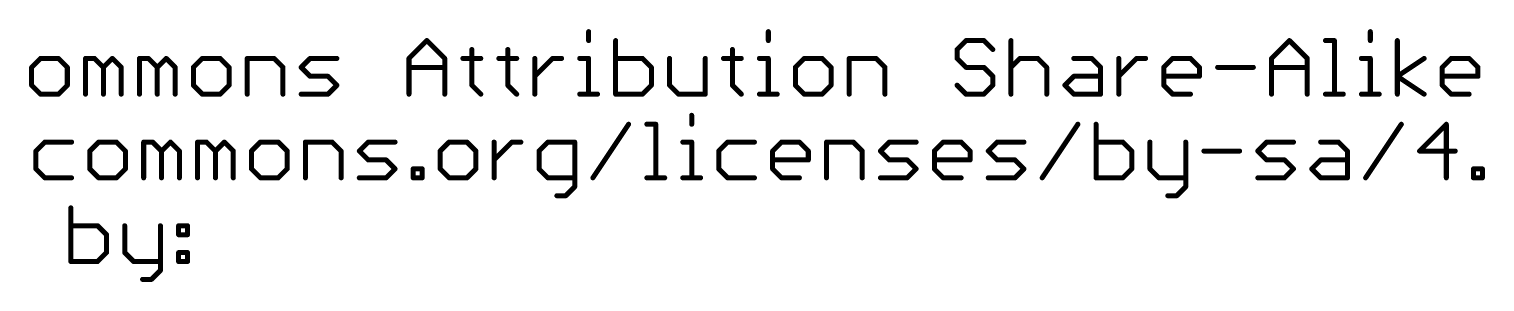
# Model space of a CAD drawing. Extents: x -4.6 to 2.4, y -0.27 to 3.4.
# Drawn here: x -2.838 to -1.098, y -0.271 to 0.031 of the extents above; entities that cross this region are included whole.
import ezdxf

# ---------------------------------------------------------------- set-up
doc = ezdxf.new("R2010")
doc.units = 0
doc.layers.add('51', color=253, linetype='CONTINUOUS')

msp = doc.modelspace()

# ---------------------------------------------------------------- linework, layer by layer
at = {"layer": '51', "const_width": 0.006}
for points in [[(-2.384046, -0.004297), (-2.362695, 0.017055)], [(-2.362695, 0.017055), (-2.341343, -0.004297)], [(-2.169263, 0.02773), (-2.169263, 0.017055)], [(-2.136969, 0.017055), (-2.136969, -0.047)], [(-1.954413, 0.02773), (-1.954413, 0.017055)], [(-1.718078, 0.017055), (-1.728754, 0.006379)], [(-1.696727, 0.017055), (-1.718078, 0.017055)], [(-1.686051, 0.006379), (-1.696727, 0.017055)], [(-1.664299, 0.017055), (-1.664299, -0.047)], [(-1.352766, -0.004297), (-1.331415, 0.017055)], [(-1.331415, 0.017055), (-1.310063, -0.004297)], [(-1.288312, 0.017055), (-1.277636, 0.017055)], [(-1.277636, 0.017055), (-1.277636, -0.047)], [(-1.234666, 0.02773), (-1.234666, 0.017055)], [(-1.202372, -0.047), (-1.202372, 0.017055)], [(-2.308915, 0.006379), (-2.308915, -0.036324)], [(-2.265945, 0.006379), (-2.265945, -0.036324)], [(-1.997383, 0.006379), (-1.997383, -0.036324)], [(-1.728754, 0.006379), (-1.728754, -0.004297)], [(-2.824555, -0.004297), (-2.835231, -0.014973)], [(-2.835231, -0.014973), (-2.835231, -0.036324)], [(-2.803203, -0.004297), (-2.824555, -0.004297)], [(-2.792528, -0.014973), (-2.803203, -0.004297)], [(-2.792528, -0.036324), (-2.792528, -0.014973)], [(-2.770776, -0.047), (-2.770776, -0.004297)], [(-2.770776, -0.004297), (-2.7601, -0.004297)], [(-2.7601, -0.004297), (-2.749424, -0.014973)], [(-2.749424, -0.014973), (-2.738749, -0.004297)], [(-2.749424, -0.014973), (-2.749424, -0.047)], [(-2.738749, -0.004297), (-2.728073, -0.014973)], [(-2.728073, -0.014973), (-2.728073, -0.047)], [(-2.706321, -0.047), (-2.706321, -0.004297)], [(-2.706321, -0.004297), (-2.695645, -0.004297)], [(-2.695645, -0.004297), (-2.684969, -0.014973)], [(-2.684969, -0.014973), (-2.674294, -0.004297)], [(-2.684969, -0.014973), (-2.684969, -0.047)], [(-2.674294, -0.004297), (-2.663618, -0.014973)], [(-2.663618, -0.014973), (-2.663618, -0.047)], [(-2.63119, -0.004297), (-2.641866, -0.014973)], [(-2.641866, -0.014973), (-2.641866, -0.036324)], [(-2.609839, -0.004297), (-2.63119, -0.004297)], [(-2.599163, -0.014973), (-2.609839, -0.004297)], [(-2.599163, -0.036324), (-2.599163, -0.014973)], [(-2.577411, -0.047), (-2.577411, -0.004297)], [(-2.577411, -0.004297), (-2.545384, -0.004297)], [(-2.545384, -0.004297), (-2.534708, -0.014973)], [(-2.534708, -0.014973), (-2.534708, -0.047)], [(-2.512956, -0.014973), (-2.50228, -0.004297)], [(-2.50228, -0.025648), (-2.512956, -0.014973)], [(-2.50228, -0.004297), (-2.470253, -0.004297)], [(-2.384046, -0.047), (-2.384046, -0.004297)], [(-2.384046, -0.014973), (-2.341343, -0.014973)], [(-2.341343, -0.004297), (-2.341343, -0.047)], [(-2.319591, -0.004297), (-2.29824, -0.004297)], [(-2.276621, -0.004297), (-2.25527, -0.004297)], [(-2.233651, -0.047), (-2.233651, -0.004297)], [(-2.233651, -0.025648), (-2.2123, -0.004297)], [(-2.2123, -0.004297), (-2.201624, -0.004297)], [(-2.179939, -0.004297), (-2.169263, -0.004297)], [(-2.169263, -0.004297), (-2.169263, -0.047)], [(-2.104941, -0.004297), (-2.136969, -0.004297)], [(-2.094266, -0.014973), (-2.104941, -0.004297)], [(-2.094266, -0.036324), (-2.094266, -0.014973)], [(-2.072514, -0.004297), (-2.072514, -0.036324)], [(-2.029811, -0.047), (-2.029811, -0.004297)], [(-2.008059, -0.004297), (-1.986707, -0.004297)], [(-1.965089, -0.004297), (-1.954413, -0.004297)], [(-1.954413, -0.004297), (-1.954413, -0.047)], [(-1.911443, -0.004297), (-1.922119, -0.014973)], [(-1.922119, -0.014973), (-1.922119, -0.036324)], [(-1.890091, -0.004297), (-1.911443, -0.004297)], [(-1.879416, -0.014973), (-1.890091, -0.004297)], [(-1.879416, -0.036324), (-1.879416, -0.014973)], [(-1.857664, -0.047), (-1.857664, -0.004297)], [(-1.857664, -0.004297), (-1.825636, -0.004297)], [(-1.825636, -0.004297), (-1.814961, -0.014973)], [(-1.814961, -0.014973), (-1.814961, -0.047)], [(-1.728754, -0.004297), (-1.718078, -0.014973)], [(-1.718078, -0.014973), (-1.696727, -0.014973)], [(-1.696727, -0.014973), (-1.686051, -0.025648)], [(-1.664299, -0.014973), (-1.653623, -0.004297)], [(-1.653623, -0.004297), (-1.632272, -0.004297)], [(-1.632272, -0.004297), (-1.621596, -0.014973)], [(-1.621596, -0.014973), (-1.621596, -0.047)], [(-1.589168, -0.004297), (-1.567817, -0.004297)], [(-1.567817, -0.004297), (-1.557141, -0.014973)], [(-1.557141, -0.014973), (-1.557141, -0.047)], [(-1.535389, -0.047), (-1.535389, -0.004297)], [(-1.535389, -0.025648), (-1.514037, -0.004297)], [(-1.514037, -0.004297), (-1.503362, -0.004297)], [(-1.481676, -0.014973), (-1.471001, -0.004297)], [(-1.481676, -0.036324), (-1.481676, -0.014973)], [(-1.471001, -0.004297), (-1.449649, -0.004297)], [(-1.449649, -0.004297), (-1.438973, -0.014973)], [(-1.438973, -0.014973), (-1.438973, -0.025648)], [(-1.417221, -0.014973), (-1.374518, -0.014973)], [(-1.352766, -0.047), (-1.352766, -0.004297)], [(-1.352766, -0.014973), (-1.310063, -0.014973)], [(-1.310063, -0.004297), (-1.310063, -0.047)], [(-1.245342, -0.004297), (-1.234666, -0.004297)], [(-1.234666, -0.004297), (-1.234666, -0.047)], [(-1.202372, -0.025648), (-1.170344, -0.004297)], [(-1.148659, -0.014973), (-1.137983, -0.004297)], [(-1.148659, -0.036324), (-1.148659, -0.014973)], [(-1.137983, -0.004297), (-1.116632, -0.004297)], [(-1.116632, -0.004297), (-1.105956, -0.014973)], [(-1.105956, -0.014973), (-1.105956, -0.025648)], [(-2.835231, -0.036324), (-2.824555, -0.047)], [(-2.803203, -0.047), (-2.792528, -0.036324)], [(-2.641866, -0.036324), (-2.63119, -0.047)], [(-2.609839, -0.047), (-2.599163, -0.036324)], [(-2.480929, -0.025648), (-2.50228, -0.025648)], [(-2.470253, -0.036324), (-2.480929, -0.025648)], [(-2.480929, -0.047), (-2.470253, -0.036324)], [(-2.308915, -0.036324), (-2.29824, -0.047)], [(-2.265945, -0.036324), (-2.25527, -0.047)], [(-2.104941, -0.047), (-2.094266, -0.036324)], [(-2.072514, -0.036324), (-2.061838, -0.047)], [(-1.997383, -0.036324), (-1.986707, -0.047)], [(-1.922119, -0.036324), (-1.911443, -0.047)], [(-1.890091, -0.047), (-1.879416, -0.036324)], [(-1.718078, -0.047), (-1.728754, -0.036324)], [(-1.686051, -0.036324), (-1.696727, -0.047)], [(-1.686051, -0.025648), (-1.686051, -0.036324)], [(-1.599844, -0.036324), (-1.589168, -0.025648)], [(-1.589168, -0.047), (-1.599844, -0.036324)], [(-1.589168, -0.025648), (-1.557141, -0.025648)], [(-1.438973, -0.025648), (-1.481676, -0.025648)], [(-1.471001, -0.047), (-1.481676, -0.036324)], [(-1.170344, -0.047), (-1.202372, -0.025648)], [(-1.105956, -0.025648), (-1.148659, -0.025648)], [(-1.137983, -0.047), (-1.148659, -0.036324)], [(-2.824555, -0.047), (-2.803203, -0.047)], [(-2.63119, -0.047), (-2.609839, -0.047)], [(-2.512956, -0.047), (-2.480929, -0.047)], [(-2.179939, -0.047), (-2.158587, -0.047)], [(-2.136969, -0.047), (-2.104941, -0.047)], [(-2.061838, -0.047), (-2.029811, -0.047)], [(-1.965089, -0.047), (-1.943737, -0.047)], [(-1.911443, -0.047), (-1.890091, -0.047)], [(-1.696727, -0.047), (-1.718078, -0.047)], [(-1.557141, -0.047), (-1.589168, -0.047)], [(-1.449649, -0.047), (-1.471001, -0.047)], [(-1.288312, -0.047), (-1.26696, -0.047)], [(-1.245342, -0.047), (-1.22399, -0.047)], [(-1.116632, -0.047), (-1.137983, -0.047)], [(-2.04604, -0.07227), (-2.04604, -0.082945)], [(-2.164141, -0.147), (-2.121438, -0.082945)], [(-2.099686, -0.082945), (-2.08901, -0.082945)], [(-2.08901, -0.082945), (-2.08901, -0.147)], [(-1.627016, -0.147), (-1.584313, -0.082945)], [(-1.562561, -0.082945), (-1.562561, -0.147)], [(-1.240286, -0.147), (-1.197583, -0.082945)], [(-1.143804, -0.082945), (-1.175831, -0.114973)], [(-1.143804, -0.147), (-1.143804, -0.082945)], [(-2.8195, -0.104297), (-2.830175, -0.114973)], [(-2.787472, -0.104297), (-2.8195, -0.104297)], [(-2.755045, -0.104297), (-2.76572, -0.114973)], [(-2.733693, -0.104297), (-2.755045, -0.104297)], [(-2.723017, -0.114973), (-2.733693, -0.104297)], [(-2.701266, -0.147), (-2.701266, -0.104297)], [(-2.701266, -0.104297), (-2.69059, -0.104297)], [(-2.69059, -0.104297), (-2.679914, -0.114973)], [(-2.679914, -0.114973), (-2.669238, -0.104297)], [(-2.669238, -0.104297), (-2.658562, -0.114973)], [(-2.636811, -0.147), (-2.636811, -0.104297)], [(-2.636811, -0.104297), (-2.626135, -0.104297)], [(-2.626135, -0.104297), (-2.615459, -0.114973)], [(-2.615459, -0.114973), (-2.604783, -0.104297)], [(-2.604783, -0.104297), (-2.594107, -0.114973)], [(-2.56168, -0.104297), (-2.572356, -0.114973)], [(-2.540328, -0.104297), (-2.56168, -0.104297)], [(-2.529652, -0.114973), (-2.540328, -0.104297)], [(-2.507901, -0.147), (-2.507901, -0.104297)], [(-2.507901, -0.104297), (-2.475873, -0.104297)], [(-2.475873, -0.104297), (-2.465197, -0.114973)], [(-2.443446, -0.114973), (-2.43277, -0.104297)], [(-2.43277, -0.104297), (-2.400742, -0.104297)], [(-2.336087, -0.104297), (-2.346763, -0.114973)], [(-2.314736, -0.104297), (-2.336087, -0.104297)], [(-2.30406, -0.114973), (-2.314736, -0.104297)], [(-2.282308, -0.147), (-2.282308, -0.104297)], [(-2.282308, -0.125648), (-2.260957, -0.104297)], [(-2.260957, -0.104297), (-2.250281, -0.104297)], [(-2.21792, -0.104297), (-2.228596, -0.114973)], [(-2.185893, -0.104297), (-2.21792, -0.104297)], [(-2.185893, -0.157676), (-2.185893, -0.104297)], [(-2.056716, -0.104297), (-2.04604, -0.104297)], [(-2.04604, -0.104297), (-2.04604, -0.147)], [(-2.00307, -0.104297), (-2.013746, -0.114973)], [(-1.971043, -0.104297), (-2.00307, -0.104297)], [(-1.949291, -0.114973), (-1.938615, -0.104297)], [(-1.938615, -0.104297), (-1.917264, -0.104297)], [(-1.917264, -0.104297), (-1.906588, -0.114973)], [(-1.884836, -0.147), (-1.884836, -0.104297)], [(-1.884836, -0.104297), (-1.852809, -0.104297)], [(-1.852809, -0.104297), (-1.842133, -0.114973)], [(-1.820381, -0.114973), (-1.809705, -0.104297)], [(-1.809705, -0.104297), (-1.777678, -0.104297)], [(-1.755926, -0.114973), (-1.74525, -0.104297)], [(-1.74525, -0.104297), (-1.723899, -0.104297)], [(-1.723899, -0.104297), (-1.713223, -0.114973)], [(-1.691471, -0.114973), (-1.680795, -0.104297)], [(-1.680795, -0.104297), (-1.648768, -0.104297)], [(-1.530534, -0.104297), (-1.562561, -0.104297)], [(-1.519858, -0.114973), (-1.530534, -0.104297)], [(-1.498106, -0.104297), (-1.498106, -0.136324)], [(-1.455403, -0.104297), (-1.455403, -0.157676)], [(-1.369196, -0.114973), (-1.35852, -0.104297)], [(-1.35852, -0.104297), (-1.326493, -0.104297)], [(-1.294065, -0.104297), (-1.272714, -0.104297)], [(-1.272714, -0.104297), (-1.262038, -0.114973)], [(-2.830175, -0.114973), (-2.830175, -0.136324)], [(-2.76572, -0.114973), (-2.76572, -0.136324)], [(-2.723017, -0.136324), (-2.723017, -0.114973)], [(-2.679914, -0.114973), (-2.679914, -0.147)], [(-2.658562, -0.114973), (-2.658562, -0.147)], [(-2.615459, -0.114973), (-2.615459, -0.147)], [(-2.594107, -0.114973), (-2.594107, -0.147)], [(-2.572356, -0.114973), (-2.572356, -0.136324)], [(-2.529652, -0.136324), (-2.529652, -0.114973)], [(-2.465197, -0.114973), (-2.465197, -0.147)], [(-2.43277, -0.125648), (-2.443446, -0.114973)], [(-2.346763, -0.114973), (-2.346763, -0.136324)], [(-2.30406, -0.136324), (-2.30406, -0.114973)], [(-2.228596, -0.114973), (-2.228596, -0.136324)], [(-2.013746, -0.114973), (-2.013746, -0.136324)], [(-1.949291, -0.136324), (-1.949291, -0.114973)], [(-1.906588, -0.114973), (-1.906588, -0.125648)], [(-1.842133, -0.114973), (-1.842133, -0.147)], [(-1.809705, -0.125648), (-1.820381, -0.114973)], [(-1.755926, -0.136324), (-1.755926, -0.114973)], [(-1.713223, -0.114973), (-1.713223, -0.125648)], [(-1.680795, -0.125648), (-1.691471, -0.114973)], [(-1.519858, -0.136324), (-1.519858, -0.114973)], [(-1.433651, -0.114973), (-1.390948, -0.114973)], [(-1.35852, -0.125648), (-1.369196, -0.114973)], [(-1.262038, -0.114973), (-1.262038, -0.147)], [(-1.175831, -0.114973), (-1.133128, -0.114973)], [(-2.830175, -0.136324), (-2.8195, -0.147)], [(-2.76572, -0.136324), (-2.755045, -0.147)], [(-2.733693, -0.147), (-2.723017, -0.136324)], [(-2.572356, -0.136324), (-2.56168, -0.147)], [(-2.540328, -0.147), (-2.529652, -0.136324)], [(-2.411418, -0.125648), (-2.43277, -0.125648)], [(-2.400742, -0.136324), (-2.411418, -0.125648)], [(-2.411418, -0.147), (-2.400742, -0.136324)], [(-2.378991, -0.147), (-2.378991, -0.136324)], [(-2.378991, -0.136324), (-2.368315, -0.136324)], [(-2.368315, -0.136324), (-2.368315, -0.147)], [(-2.346763, -0.136324), (-2.336087, -0.147)], [(-2.314736, -0.147), (-2.30406, -0.136324)], [(-2.228596, -0.136324), (-2.21792, -0.147)], [(-2.013746, -0.136324), (-2.00307, -0.147)], [(-1.906588, -0.125648), (-1.949291, -0.125648)], [(-1.938615, -0.147), (-1.949291, -0.136324)], [(-1.788354, -0.125648), (-1.809705, -0.125648)], [(-1.777678, -0.136324), (-1.788354, -0.125648)], [(-1.788354, -0.147), (-1.777678, -0.136324)], [(-1.713223, -0.125648), (-1.755926, -0.125648)], [(-1.74525, -0.147), (-1.755926, -0.136324)], [(-1.659444, -0.125648), (-1.680795, -0.125648)], [(-1.648768, -0.136324), (-1.659444, -0.125648)], [(-1.659444, -0.147), (-1.648768, -0.136324)], [(-1.530534, -0.147), (-1.519858, -0.136324)], [(-1.498106, -0.136324), (-1.48743, -0.147)], [(-1.337169, -0.125648), (-1.35852, -0.125648)], [(-1.326493, -0.136324), (-1.337169, -0.125648)], [(-1.337169, -0.147), (-1.326493, -0.136324)], [(-1.304741, -0.136324), (-1.294065, -0.125648)], [(-1.294065, -0.147), (-1.304741, -0.136324)], [(-1.294065, -0.125648), (-1.262038, -0.125648)], [(-1.111376, -0.147), (-1.111376, -0.136324)], [(-1.111376, -0.136324), (-1.100701, -0.136324)], [(-1.100701, -0.136324), (-1.100701, -0.147)], [(-2.8195, -0.147), (-2.787472, -0.147)], [(-2.755045, -0.147), (-2.733693, -0.147)], [(-2.56168, -0.147), (-2.540328, -0.147)], [(-2.443446, -0.147), (-2.411418, -0.147)], [(-2.368315, -0.147), (-2.378991, -0.147)], [(-2.336087, -0.147), (-2.314736, -0.147)], [(-2.21792, -0.147), (-2.185893, -0.147)], [(-2.196568, -0.168352), (-2.185893, -0.157676)], [(-2.099686, -0.147), (-2.078334, -0.147)], [(-2.056716, -0.147), (-2.035364, -0.147)], [(-2.00307, -0.147), (-1.971043, -0.147)], [(-1.917264, -0.147), (-1.938615, -0.147)], [(-1.820381, -0.147), (-1.788354, -0.147)], [(-1.723899, -0.147), (-1.74525, -0.147)], [(-1.691471, -0.147), (-1.659444, -0.147)], [(-1.562561, -0.147), (-1.530534, -0.147)], [(-1.48743, -0.147), (-1.455403, -0.147)], [(-1.455403, -0.157676), (-1.466079, -0.168352)], [(-1.369196, -0.147), (-1.337169, -0.147)], [(-1.262038, -0.147), (-1.294065, -0.147)], [(-1.100701, -0.147), (-1.111376, -0.147)], [(-2.207244, -0.168352), (-2.196568, -0.168352)], [(-1.466079, -0.168352), (-1.476755, -0.168352)], [(-2.78839, -0.182945), (-2.78839, -0.247)], [(-2.756363, -0.204297), (-2.78839, -0.204297)], [(-2.745687, -0.214973), (-2.756363, -0.204297)], [(-2.723935, -0.204297), (-2.723935, -0.236324)], [(-2.681232, -0.204297), (-2.681232, -0.257676)], [(-2.65948, -0.204297), (-2.648805, -0.204297)], [(-2.65948, -0.214973), (-2.65948, -0.204297)], [(-2.648805, -0.204297), (-2.648805, -0.214973)], [(-2.745687, -0.236324), (-2.745687, -0.214973)], [(-2.648805, -0.214973), (-2.65948, -0.214973)], [(-2.756363, -0.247), (-2.745687, -0.236324)], [(-2.723935, -0.236324), (-2.71326, -0.247)], [(-2.65948, -0.236324), (-2.648805, -0.236324)], [(-2.65948, -0.247), (-2.65948, -0.236324)], [(-2.648805, -0.236324), (-2.648805, -0.247)], [(-2.78839, -0.247), (-2.756363, -0.247)], [(-2.71326, -0.247), (-2.681232, -0.247)], [(-2.681232, -0.257676), (-2.691908, -0.268352)], [(-2.648805, -0.247), (-2.65948, -0.247)], [(-2.691908, -0.268352), (-2.702584, -0.268352)]]:
    msp.add_lwpolyline(points, dxfattribs=at)
at = {"layer": '51', "const_width": 0.003}
for points in [[(-2.361634, 0.018115, 1), (-2.363755, 0.015994)], [(-2.361634, 0.015994, 1), (-2.363755, 0.018115)], [(-2.167763, 0.02773, 1), (-2.170763, 0.02773)], [(-2.170763, 0.017055, 1), (-2.167763, 0.017055)], [(-2.135469, 0.017055, 1), (-2.138469, 0.017055)], [(-1.952913, 0.02773, 1), (-1.955913, 0.02773)], [(-1.955913, 0.017055, 1), (-1.952913, 0.017055)], [(-1.718078, 0.018555, 1), (-1.718078, 0.015555)], [(-1.717017, 0.015994, 1), (-1.719139, 0.018115)], [(-1.695666, 0.018115, 1), (-1.697787, 0.015994)], [(-1.696727, 0.015555, 1), (-1.696727, 0.018555)], [(-1.662799, 0.017055, 1), (-1.665799, 0.017055)], [(-1.330354, 0.018115, 1), (-1.332476, 0.015994)], [(-1.330354, 0.015994, 1), (-1.332476, 0.018115)], [(-1.288312, 0.018555, 1), (-1.288312, 0.015555)], [(-1.276136, 0.017055, 1), (-1.279136, 0.017055)], [(-1.277636, 0.015555, 1), (-1.277636, 0.018555)], [(-1.233166, 0.02773, 1), (-1.236166, 0.02773)], [(-1.236166, 0.017055, 1), (-1.233166, 0.017055)], [(-1.200872, 0.017055, 1), (-1.203872, 0.017055)], [(-2.307415, 0.006379, 1), (-2.310415, 0.006379)], [(-2.264445, 0.006379, 1), (-2.267445, 0.006379)], [(-1.995883, 0.006379, 1), (-1.998883, 0.006379)], [(-1.727254, 0.006379, 1), (-1.730254, 0.006379)], [(-1.729814, 0.00744, 1), (-1.727693, 0.005318)], [(-1.687111, 0.005318, 1), (-1.68499, 0.00744)], [(-2.833731, -0.014973, 1), (-2.836731, -0.014973)], [(-2.836291, -0.013912, 1), (-2.83417, -0.016033)], [(-2.824555, -0.002797, 1), (-2.824555, -0.005797)], [(-2.823494, -0.005358, 1), (-2.825616, -0.003236)], [(-2.802143, -0.003236, 1), (-2.804264, -0.005358)], [(-2.803203, -0.005797, 1), (-2.803203, -0.002797)], [(-2.791028, -0.014973, 1), (-2.794028, -0.014973)], [(-2.793588, -0.016033, 1), (-2.791467, -0.013912)], [(-2.769276, -0.004297, 1), (-2.772276, -0.004297)], [(-2.770776, -0.002797, 1), (-2.770776, -0.005797)], [(-2.759039, -0.003236, 1), (-2.761161, -0.005358)], [(-2.7601, -0.005797, 1), (-2.7601, -0.002797)], [(-2.747924, -0.014973, 1), (-2.750924, -0.014973)], [(-2.750485, -0.013912, 1), (-2.748364, -0.016033)], [(-2.750485, -0.016033, 1), (-2.748364, -0.013912)], [(-2.737688, -0.003236, 1), (-2.739809, -0.005358)], [(-2.737688, -0.005358, 1), (-2.739809, -0.003236)], [(-2.726573, -0.014973, 1), (-2.729573, -0.014973)], [(-2.729133, -0.016033, 1), (-2.727012, -0.013912)], [(-2.704821, -0.004297, 1), (-2.707821, -0.004297)], [(-2.706321, -0.002797, 1), (-2.706321, -0.005797)], [(-2.694585, -0.003236, 1), (-2.696706, -0.005358)], [(-2.695645, -0.005797, 1), (-2.695645, -0.002797)], [(-2.683469, -0.014973, 1), (-2.686469, -0.014973)], [(-2.68603, -0.013912, 1), (-2.683909, -0.016033)], [(-2.68603, -0.016033, 1), (-2.683909, -0.013912)], [(-2.673233, -0.003236, 1), (-2.675354, -0.005358)], [(-2.673233, -0.005358, 1), (-2.675354, -0.003236)], [(-2.662118, -0.014973, 1), (-2.665118, -0.014973)], [(-2.664678, -0.016033, 1), (-2.662557, -0.013912)], [(-2.640366, -0.014973, 1), (-2.643366, -0.014973)], [(-2.642927, -0.013912, 1), (-2.640805, -0.016033)], [(-2.63119, -0.002797, 1), (-2.63119, -0.005797)], [(-2.63013, -0.005358, 1), (-2.632251, -0.003236)], [(-2.608778, -0.003236, 1), (-2.610899, -0.005358)], [(-2.609839, -0.005797, 1), (-2.609839, -0.002797)], [(-2.597663, -0.014973, 1), (-2.600663, -0.014973)], [(-2.600223, -0.016033, 1), (-2.598102, -0.013912)], [(-2.575911, -0.004297, 1), (-2.578911, -0.004297)], [(-2.577411, -0.002797, 1), (-2.577411, -0.005797)], [(-2.544323, -0.003236, 1), (-2.546444, -0.005358)], [(-2.545384, -0.005797, 1), (-2.545384, -0.002797)], [(-2.533208, -0.014973, 1), (-2.536208, -0.014973)], [(-2.535768, -0.016033, 1), (-2.533647, -0.013912)], [(-2.511895, -0.013912, 1), (-2.514017, -0.016033)], [(-2.514017, -0.013912, 1), (-2.511895, -0.016033)], [(-2.50228, -0.002797, 1), (-2.50228, -0.005797)], [(-2.50122, -0.005358, 1), (-2.503341, -0.003236)], [(-2.470253, -0.005797, 1), (-2.470253, -0.002797)], [(-2.382546, -0.004297, 1), (-2.385546, -0.004297)], [(-2.385107, -0.003236, 1), (-2.382985, -0.005358)], [(-2.384046, -0.013473, 1), (-2.384046, -0.016473)], [(-2.339843, -0.004297, 1), (-2.342843, -0.004297)], [(-2.342404, -0.005358, 1), (-2.340282, -0.003236)], [(-2.341343, -0.016473, 1), (-2.341343, -0.013473)], [(-2.319591, -0.002797, 1), (-2.319591, -0.005797)], [(-2.29824, -0.005797, 1), (-2.29824, -0.002797)], [(-2.276621, -0.002797, 1), (-2.276621, -0.005797)], [(-2.25527, -0.005797, 1), (-2.25527, -0.002797)], [(-2.232151, -0.004297, 1), (-2.235151, -0.004297)], [(-2.2123, -0.002797, 1), (-2.2123, -0.005797)], [(-2.211239, -0.005358, 1), (-2.21336, -0.003236)], [(-2.201624, -0.005797, 1), (-2.201624, -0.002797)], [(-2.179939, -0.002797, 1), (-2.179939, -0.005797)], [(-2.167763, -0.004297, 1), (-2.170763, -0.004297)], [(-2.169263, -0.005797, 1), (-2.169263, -0.002797)], [(-2.136969, -0.002797, 1), (-2.136969, -0.005797)], [(-2.103881, -0.003236, 1), (-2.106002, -0.005358)], [(-2.104941, -0.005797, 1), (-2.104941, -0.002797)], [(-2.092766, -0.014973, 1), (-2.095766, -0.014973)], [(-2.095326, -0.016033, 1), (-2.093205, -0.013912)], [(-2.071014, -0.004297, 1), (-2.074014, -0.004297)], [(-2.028311, -0.004297, 1), (-2.031311, -0.004297)], [(-2.008059, -0.002797, 1), (-2.008059, -0.005797)], [(-1.986707, -0.005797, 1), (-1.986707, -0.002797)], [(-1.965089, -0.002797, 1), (-1.965089, -0.005797)], [(-1.952913, -0.004297, 1), (-1.955913, -0.004297)], [(-1.954413, -0.005797, 1), (-1.954413, -0.002797)], [(-1.920619, -0.014973, 1), (-1.923619, -0.014973)], [(-1.923179, -0.013912, 1), (-1.921058, -0.016033)], [(-1.911443, -0.002797, 1), (-1.911443, -0.005797)], [(-1.910382, -0.005358, 1), (-1.912504, -0.003236)], [(-1.889031, -0.003236, 1), (-1.891152, -0.005358)], [(-1.890091, -0.005797, 1), (-1.890091, -0.002797)], [(-1.877916, -0.014973, 1), (-1.880916, -0.014973)], [(-1.880476, -0.016033, 1), (-1.878355, -0.013912)], [(-1.856164, -0.004297, 1), (-1.859164, -0.004297)], [(-1.857664, -0.002797, 1), (-1.857664, -0.005797)], [(-1.824576, -0.003236, 1), (-1.826697, -0.005358)], [(-1.825636, -0.005797, 1), (-1.825636, -0.002797)], [(-1.813461, -0.014973, 1), (-1.816461, -0.014973)], [(-1.816021, -0.016033, 1), (-1.8139, -0.013912)], [(-1.727693, -0.003236, 1), (-1.729814, -0.005358)], [(-1.730254, -0.004297, 1), (-1.727254, -0.004297)], [(-1.718078, -0.013473, 1), (-1.718078, -0.016473)], [(-1.719139, -0.016033, 1), (-1.717017, -0.013912)], [(-1.695666, -0.013912, 1), (-1.697787, -0.016033)], [(-1.696727, -0.016473, 1), (-1.696727, -0.013473)], [(-1.66536, -0.013912, 1), (-1.663238, -0.016033)], [(-1.653623, -0.002797, 1), (-1.653623, -0.005797)], [(-1.652562, -0.005358, 1), (-1.654684, -0.003236)], [(-1.631211, -0.003236, 1), (-1.633332, -0.005358)], [(-1.632272, -0.005797, 1), (-1.632272, -0.002797)], [(-1.620096, -0.014973, 1), (-1.623096, -0.014973)], [(-1.622656, -0.016033, 1), (-1.620535, -0.013912)], [(-1.589168, -0.002797, 1), (-1.589168, -0.005797)], [(-1.566756, -0.003236, 1), (-1.568877, -0.005358)], [(-1.567817, -0.005797, 1), (-1.567817, -0.002797)], [(-1.555641, -0.014973, 1), (-1.558641, -0.014973)], [(-1.558201, -0.016033, 1), (-1.55608, -0.013912)], [(-1.533889, -0.004297, 1), (-1.536889, -0.004297)], [(-1.514037, -0.002797, 1), (-1.514037, -0.005797)], [(-1.512977, -0.005358, 1), (-1.515098, -0.003236)], [(-1.503362, -0.005797, 1), (-1.503362, -0.002797)], [(-1.480176, -0.014973, 1), (-1.483176, -0.014973)], [(-1.482737, -0.013912, 1), (-1.480616, -0.016033)], [(-1.471001, -0.002797, 1), (-1.471001, -0.005797)], [(-1.46994, -0.005358, 1), (-1.472061, -0.003236)], [(-1.448588, -0.003236, 1), (-1.45071, -0.005358)], [(-1.449649, -0.005797, 1), (-1.449649, -0.002797)], [(-1.437473, -0.014973, 1), (-1.440473, -0.014973)], [(-1.440034, -0.016033, 1), (-1.437913, -0.013912)], [(-1.417221, -0.013473, 1), (-1.417221, -0.016473)], [(-1.374518, -0.016473, 1), (-1.374518, -0.013473)], [(-1.353827, -0.003236, 1), (-1.351706, -0.005358)], [(-1.351266, -0.004297, 1), (-1.354266, -0.004297)], [(-1.352766, -0.013473, 1), (-1.352766, -0.016473)], [(-1.308563, -0.004297, 1), (-1.311563, -0.004297)], [(-1.311124, -0.005358, 1), (-1.309003, -0.003236)], [(-1.310063, -0.016473, 1), (-1.310063, -0.013473)], [(-1.245342, -0.002797, 1), (-1.245342, -0.005797)], [(-1.233166, -0.004297, 1), (-1.236166, -0.004297)], [(-1.234666, -0.005797, 1), (-1.234666, -0.002797)], [(-1.169512, -0.005545, 1), (-1.171176, -0.003049)], [(-1.147159, -0.014973, 1), (-1.150159, -0.014973)], [(-1.14972, -0.013912, 1), (-1.147598, -0.016033)], [(-1.137983, -0.002797, 1), (-1.137983, -0.005797)], [(-1.136923, -0.005358, 1), (-1.139044, -0.003236)], [(-1.115571, -0.003236, 1), (-1.117692, -0.005358)], [(-1.116632, -0.005797, 1), (-1.116632, -0.002797)], [(-1.104456, -0.014973, 1), (-1.107456, -0.014973)], [(-1.107017, -0.016033, 1), (-1.104895, -0.013912)], [(-2.83417, -0.035264, 1), (-2.836291, -0.037385)], [(-2.791467, -0.037385, 1), (-2.793588, -0.035264)], [(-2.640805, -0.035264, 1), (-2.642927, -0.037385)], [(-2.598102, -0.037385, 1), (-2.600223, -0.035264)], [(-2.50228, -0.024148, 1), (-2.50228, -0.027148)], [(-2.503341, -0.026709, 1), (-2.50122, -0.024588)], [(-2.479868, -0.024588, 1), (-2.481989, -0.026709)], [(-2.480929, -0.027148, 1), (-2.480929, -0.024148)], [(-2.469192, -0.037385, 1), (-2.471313, -0.035264)], [(-2.471313, -0.037385, 1), (-2.469192, -0.035264)], [(-2.307855, -0.035264, 1), (-2.309976, -0.037385)], [(-2.264885, -0.035264, 1), (-2.267006, -0.037385)], [(-2.234712, -0.024588, 1), (-2.23259, -0.026709)], [(-2.093205, -0.037385, 1), (-2.095326, -0.035264)], [(-2.071453, -0.035264, 1), (-2.073574, -0.037385)], [(-1.996322, -0.035264, 1), (-1.998444, -0.037385)], [(-1.921058, -0.035264, 1), (-1.923179, -0.037385)], [(-1.878355, -0.037385, 1), (-1.880476, -0.035264)], [(-1.727693, -0.035264, 1), (-1.729814, -0.037385)], [(-1.684551, -0.025648, 1), (-1.687551, -0.025648)], [(-1.687111, -0.026709, 1), (-1.68499, -0.024588)], [(-1.68499, -0.037385, 1), (-1.687111, -0.035264)], [(-1.598783, -0.035264, 1), (-1.600905, -0.037385)], [(-1.600905, -0.035264, 1), (-1.598783, -0.037385)], [(-1.589168, -0.024148, 1), (-1.589168, -0.027148)], [(-1.588108, -0.026709, 1), (-1.590229, -0.024588)], [(-1.557141, -0.027148, 1), (-1.557141, -0.024148)], [(-1.53645, -0.024588, 1), (-1.534328, -0.026709)], [(-1.481676, -0.024148, 1), (-1.481676, -0.027148)], [(-1.480616, -0.035264, 1), (-1.482737, -0.037385)], [(-1.440473, -0.025648, 1), (-1.437473, -0.025648)], [(-1.438973, -0.027148, 1), (-1.438973, -0.024148)], [(-1.20154, -0.0244, 1), (-1.203204, -0.026897)], [(-1.203204, -0.0244, 1), (-1.20154, -0.026897)], [(-1.148659, -0.024148, 1), (-1.148659, -0.027148)], [(-1.147598, -0.035264, 1), (-1.14972, -0.037385)], [(-1.107456, -0.025648, 1), (-1.104456, -0.025648)], [(-1.105956, -0.027148, 1), (-1.105956, -0.024148)], [(-2.836731, -0.036324, 1), (-2.833731, -0.036324)], [(-2.824555, -0.0455, 1), (-2.824555, -0.0485)], [(-2.825616, -0.048061, 1), (-2.823494, -0.045939)], [(-2.804264, -0.045939, 1), (-2.802143, -0.048061)], [(-2.803203, -0.0485, 1), (-2.803203, -0.0455)], [(-2.794028, -0.036324, 1), (-2.791028, -0.036324)], [(-2.772276, -0.047, 1), (-2.769276, -0.047)], [(-2.750924, -0.047, 1), (-2.747924, -0.047)], [(-2.729573, -0.047, 1), (-2.726573, -0.047)], [(-2.707821, -0.047, 1), (-2.704821, -0.047)], [(-2.686469, -0.047, 1), (-2.683469, -0.047)], [(-2.665118, -0.047, 1), (-2.662118, -0.047)], [(-2.643366, -0.036324, 1), (-2.640366, -0.036324)], [(-2.63119, -0.0455, 1), (-2.63119, -0.0485)], [(-2.632251, -0.048061, 1), (-2.63013, -0.045939)], [(-2.610899, -0.045939, 1), (-2.608778, -0.048061)], [(-2.609839, -0.0485, 1), (-2.609839, -0.0455)], [(-2.600663, -0.036324, 1), (-2.597663, -0.036324)], [(-2.578911, -0.047, 1), (-2.575911, -0.047)], [(-2.536208, -0.047, 1), (-2.533208, -0.047)], [(-2.512956, -0.0455, 1), (-2.512956, -0.0485)], [(-2.481989, -0.045939, 1), (-2.479868, -0.048061)], [(-2.480929, -0.0485, 1), (-2.480929, -0.0455)], [(-2.385546, -0.047, 1), (-2.382546, -0.047)], [(-2.342843, -0.047, 1), (-2.339843, -0.047)], [(-2.310415, -0.036324, 1), (-2.307415, -0.036324)], [(-2.2993, -0.048061, 1), (-2.297179, -0.045939)], [(-2.267445, -0.036324, 1), (-2.264445, -0.036324)], [(-2.25633, -0.048061, 1), (-2.254209, -0.045939)], [(-2.235151, -0.047, 1), (-2.232151, -0.047)], [(-2.179939, -0.0455, 1), (-2.179939, -0.0485)], [(-2.170763, -0.047, 1), (-2.167763, -0.047)], [(-2.158587, -0.0485, 1), (-2.158587, -0.0455)], [(-2.136969, -0.0455, 1), (-2.136969, -0.0485)], [(-2.138469, -0.047, 1), (-2.135469, -0.047)], [(-2.106002, -0.045939, 1), (-2.103881, -0.048061)], [(-2.104941, -0.0485, 1), (-2.104941, -0.0455)], [(-2.095766, -0.036324, 1), (-2.092766, -0.036324)], [(-2.074014, -0.036324, 1), (-2.071014, -0.036324)], [(-2.061838, -0.0455, 1), (-2.061838, -0.0485)], [(-2.062899, -0.048061, 1), (-2.060777, -0.045939)], [(-2.031311, -0.047, 1), (-2.028311, -0.047)], [(-2.029811, -0.0485, 1), (-2.029811, -0.0455)], [(-1.998883, -0.036324, 1), (-1.995883, -0.036324)], [(-1.987768, -0.048061, 1), (-1.985647, -0.045939)], [(-1.965089, -0.0455, 1), (-1.965089, -0.0485)], [(-1.955913, -0.047, 1), (-1.952913, -0.047)], [(-1.943737, -0.0485, 1), (-1.943737, -0.0455)], [(-1.923619, -0.036324, 1), (-1.920619, -0.036324)], [(-1.911443, -0.0455, 1), (-1.911443, -0.0485)], [(-1.912504, -0.048061, 1), (-1.910382, -0.045939)], [(-1.891152, -0.045939, 1), (-1.889031, -0.048061)], [(-1.890091, -0.0485, 1), (-1.890091, -0.0455)], [(-1.880916, -0.036324, 1), (-1.877916, -0.036324)], [(-1.859164, -0.047, 1), (-1.856164, -0.047)], [(-1.816461, -0.047, 1), (-1.813461, -0.047)], [(-1.718078, -0.0455, 1), (-1.718078, -0.0485)], [(-1.719139, -0.048061, 1), (-1.717017, -0.045939)], [(-1.697787, -0.045939, 1), (-1.695666, -0.048061)], [(-1.696727, -0.0485, 1), (-1.696727, -0.0455)], [(-1.687551, -0.036324, 1), (-1.684551, -0.036324)], [(-1.665799, -0.047, 1), (-1.662799, -0.047)], [(-1.623096, -0.047, 1), (-1.620096, -0.047)], [(-1.589168, -0.0455, 1), (-1.589168, -0.0485)], [(-1.590229, -0.048061, 1), (-1.588108, -0.045939)], [(-1.558641, -0.047, 1), (-1.555641, -0.047)], [(-1.557141, -0.0485, 1), (-1.557141, -0.0455)], [(-1.536889, -0.047, 1), (-1.533889, -0.047)], [(-1.483176, -0.036324, 1), (-1.480176, -0.036324)], [(-1.471001, -0.0455, 1), (-1.471001, -0.0485)], [(-1.472061, -0.048061, 1), (-1.46994, -0.045939)], [(-1.449649, -0.0485, 1), (-1.449649, -0.0455)], [(-1.354266, -0.047, 1), (-1.351266, -0.047)], [(-1.311563, -0.047, 1), (-1.308563, -0.047)], [(-1.288312, -0.0455, 1), (-1.288312, -0.0485)], [(-1.279136, -0.047, 1), (-1.276136, -0.047)], [(-1.26696, -0.0485, 1), (-1.26696, -0.0455)], [(-1.245342, -0.0455, 1), (-1.245342, -0.0485)], [(-1.236166, -0.047, 1), (-1.233166, -0.047)], [(-1.22399, -0.0485, 1), (-1.22399, -0.0455)], [(-1.203872, -0.047, 1), (-1.200872, -0.047)], [(-1.171176, -0.048248, 1), (-1.169512, -0.045752)], [(-1.150159, -0.036324, 1), (-1.147159, -0.036324)], [(-1.137983, -0.0455, 1), (-1.137983, -0.0485)], [(-1.139044, -0.048061, 1), (-1.136923, -0.045939)], [(-1.116632, -0.0485, 1), (-1.116632, -0.0455)], [(-2.04454, -0.07227, 1), (-2.04754, -0.07227)], [(-2.12019, -0.083777, 1), (-2.122686, -0.082113)], [(-2.099686, -0.081445, 1), (-2.099686, -0.084445)], [(-2.08751, -0.082945, 1), (-2.09051, -0.082945)], [(-2.08901, -0.084445, 1), (-2.08901, -0.081445)], [(-2.04754, -0.082945, 1), (-2.04454, -0.082945)], [(-1.583065, -0.083777, 1), (-1.585561, -0.082113)], [(-1.561061, -0.082945, 1), (-1.564061, -0.082945)], [(-1.196335, -0.083777, 1), (-1.198831, -0.082113)], [(-1.142304, -0.082945, 1), (-1.145304, -0.082945)], [(-1.142743, -0.084006, 1), (-1.144865, -0.081885)], [(-2.8195, -0.102797, 1), (-2.8195, -0.105797)], [(-2.818439, -0.105358, 1), (-2.82056, -0.103236)], [(-2.787472, -0.105797, 1), (-2.787472, -0.102797)], [(-2.755045, -0.102797, 1), (-2.755045, -0.105797)], [(-2.753984, -0.105358, 1), (-2.756105, -0.103236)], [(-2.732632, -0.103236, 1), (-2.734754, -0.105358)], [(-2.733693, -0.105797, 1), (-2.733693, -0.102797)], [(-2.699766, -0.104297, 1), (-2.702766, -0.104297)], [(-2.701266, -0.102797, 1), (-2.701266, -0.105797)], [(-2.689529, -0.103236, 1), (-2.69165, -0.105358)], [(-2.69059, -0.105797, 1), (-2.69059, -0.102797)], [(-2.668178, -0.103236, 1), (-2.670299, -0.105358)], [(-2.668178, -0.105358, 1), (-2.670299, -0.103236)], [(-2.635311, -0.104297, 1), (-2.638311, -0.104297)], [(-2.636811, -0.102797, 1), (-2.636811, -0.105797)], [(-2.625074, -0.103236, 1), (-2.627196, -0.105358)], [(-2.626135, -0.105797, 1), (-2.626135, -0.102797)], [(-2.603723, -0.103236, 1), (-2.605844, -0.105358)], [(-2.603723, -0.105358, 1), (-2.605844, -0.103236)], [(-2.56168, -0.102797, 1), (-2.56168, -0.105797)], [(-2.560619, -0.105358, 1), (-2.562741, -0.103236)], [(-2.539268, -0.103236, 1), (-2.541389, -0.105358)], [(-2.540328, -0.105797, 1), (-2.540328, -0.102797)], [(-2.506401, -0.104297, 1), (-2.509401, -0.104297)], [(-2.507901, -0.102797, 1), (-2.507901, -0.105797)], [(-2.474813, -0.103236, 1), (-2.476934, -0.105358)], [(-2.475873, -0.105797, 1), (-2.475873, -0.102797)], [(-2.43277, -0.102797, 1), (-2.43277, -0.105797)], [(-2.431709, -0.105358, 1), (-2.433831, -0.103236)], [(-2.400742, -0.105797, 1), (-2.400742, -0.102797)], [(-2.336087, -0.102797, 1), (-2.336087, -0.105797)], [(-2.335027, -0.105358, 1), (-2.337148, -0.103236)], [(-2.313675, -0.103236, 1), (-2.315797, -0.105358)], [(-2.314736, -0.105797, 1), (-2.314736, -0.102797)], [(-2.280808, -0.104297, 1), (-2.283808, -0.104297)], [(-2.260957, -0.102797, 1), (-2.260957, -0.105797)], [(-2.259896, -0.105358, 1), (-2.262017, -0.103236)], [(-2.250281, -0.105797, 1), (-2.250281, -0.102797)], [(-2.21792, -0.102797, 1), (-2.21792, -0.105797)], [(-2.216859, -0.105358, 1), (-2.218981, -0.103236)], [(-2.184393, -0.104297, 1), (-2.187393, -0.104297)], [(-2.185893, -0.105797, 1), (-2.185893, -0.102797)], [(-2.056716, -0.102797, 1), (-2.056716, -0.105797)], [(-2.04454, -0.104297, 1), (-2.04754, -0.104297)], [(-2.04604, -0.105797, 1), (-2.04604, -0.102797)], [(-2.00307, -0.102797, 1), (-2.00307, -0.105797)], [(-2.002009, -0.105358, 1), (-2.004131, -0.103236)], [(-1.971043, -0.105797, 1), (-1.971043, -0.102797)], [(-1.938615, -0.102797, 1), (-1.938615, -0.105797)], [(-1.937554, -0.105358, 1), (-1.939676, -0.103236)], [(-1.916203, -0.103236, 1), (-1.918324, -0.105358)], [(-1.917264, -0.105797, 1), (-1.917264, -0.102797)], [(-1.883336, -0.104297, 1), (-1.886336, -0.104297)], [(-1.884836, -0.102797, 1), (-1.884836, -0.105797)], [(-1.851748, -0.103236, 1), (-1.853869, -0.105358)], [(-1.852809, -0.105797, 1), (-1.852809, -0.102797)], [(-1.809705, -0.102797, 1), (-1.809705, -0.105797)], [(-1.808645, -0.105358, 1), (-1.810766, -0.103236)], [(-1.777678, -0.105797, 1), (-1.777678, -0.102797)], [(-1.74525, -0.102797, 1), (-1.74525, -0.105797)], [(-1.74419, -0.105358, 1), (-1.746311, -0.103236)], [(-1.722838, -0.103236, 1), (-1.724959, -0.105358)], [(-1.723899, -0.105797, 1), (-1.723899, -0.102797)], [(-1.680795, -0.102797, 1), (-1.680795, -0.105797)], [(-1.679735, -0.105358, 1), (-1.681856, -0.103236)], [(-1.648768, -0.105797, 1), (-1.648768, -0.102797)], [(-1.562561, -0.102797, 1), (-1.562561, -0.105797)], [(-1.529473, -0.103236, 1), (-1.531594, -0.105358)], [(-1.530534, -0.105797, 1), (-1.530534, -0.102797)], [(-1.496606, -0.104297, 1), (-1.499606, -0.104297)], [(-1.453903, -0.104297, 1), (-1.456903, -0.104297)], [(-1.35852, -0.102797, 1), (-1.35852, -0.105797)], [(-1.35746, -0.105358, 1), (-1.359581, -0.103236)], [(-1.326493, -0.105797, 1), (-1.326493, -0.102797)], [(-1.294065, -0.102797, 1), (-1.294065, -0.105797)], [(-1.271653, -0.103236, 1), (-1.273774, -0.105358)], [(-1.272714, -0.105797, 1), (-1.272714, -0.102797)], [(-2.828675, -0.114973, 1), (-2.831675, -0.114973)], [(-2.831236, -0.113912, 1), (-2.829115, -0.116033)], [(-2.76422, -0.114973, 1), (-2.76722, -0.114973)], [(-2.766781, -0.113912, 1), (-2.76466, -0.116033)], [(-2.721517, -0.114973, 1), (-2.724517, -0.114973)], [(-2.724078, -0.116033, 1), (-2.721957, -0.113912)], [(-2.678414, -0.114973, 1), (-2.681414, -0.114973)], [(-2.680975, -0.113912, 1), (-2.678853, -0.116033)], [(-2.680975, -0.116033, 1), (-2.678853, -0.113912)], [(-2.657062, -0.114973, 1), (-2.660062, -0.114973)], [(-2.659623, -0.116033, 1), (-2.657502, -0.113912)], [(-2.613959, -0.114973, 1), (-2.616959, -0.114973)], [(-2.61652, -0.113912, 1), (-2.614398, -0.116033)], [(-2.61652, -0.116033, 1), (-2.614398, -0.113912)], [(-2.592607, -0.114973, 1), (-2.595607, -0.114973)], [(-2.595168, -0.116033, 1), (-2.593047, -0.113912)], [(-2.570856, -0.114973, 1), (-2.573856, -0.114973)], [(-2.573416, -0.113912, 1), (-2.571295, -0.116033)], [(-2.528152, -0.114973, 1), (-2.531152, -0.114973)], [(-2.530713, -0.116033, 1), (-2.528592, -0.113912)], [(-2.463697, -0.114973, 1), (-2.466697, -0.114973)], [(-2.466258, -0.116033, 1), (-2.464137, -0.113912)], [(-2.442385, -0.113912, 1), (-2.444506, -0.116033)], [(-2.444506, -0.113912, 1), (-2.442385, -0.116033)], [(-2.345263, -0.114973, 1), (-2.348263, -0.114973)], [(-2.347824, -0.113912, 1), (-2.345702, -0.116033)], [(-2.30256, -0.114973, 1), (-2.30556, -0.114973)], [(-2.305121, -0.116033, 1), (-2.302999, -0.113912)], [(-2.227096, -0.114973, 1), (-2.230096, -0.114973)], [(-2.229656, -0.113912, 1), (-2.227535, -0.116033)], [(-2.012246, -0.114973, 1), (-2.015246, -0.114973)], [(-2.014806, -0.113912, 1), (-2.012685, -0.116033)], [(-1.947791, -0.114973, 1), (-1.950791, -0.114973)], [(-1.950352, -0.113912, 1), (-1.94823, -0.116033)], [(-1.905088, -0.114973, 1), (-1.908088, -0.114973)], [(-1.907648, -0.116033, 1), (-1.905527, -0.113912)], [(-1.840633, -0.114973, 1), (-1.843633, -0.114973)], [(-1.843193, -0.116033, 1), (-1.841072, -0.113912)], [(-1.81932, -0.113912, 1), (-1.821442, -0.116033)], [(-1.821442, -0.113912, 1), (-1.81932, -0.116033)], [(-1.754426, -0.114973, 1), (-1.757426, -0.114973)], [(-1.756987, -0.113912, 1), (-1.754865, -0.116033)], [(-1.711723, -0.114973, 1), (-1.714723, -0.114973)], [(-1.714283, -0.116033, 1), (-1.712162, -0.113912)], [(-1.69041, -0.113912, 1), (-1.692532, -0.116033)], [(-1.692532, -0.113912, 1), (-1.69041, -0.116033)], [(-1.518358, -0.114973, 1), (-1.521358, -0.114973)], [(-1.520919, -0.116033, 1), (-1.518797, -0.113912)], [(-1.433651, -0.113473, 1), (-1.433651, -0.116473)], [(-1.390948, -0.116473, 1), (-1.390948, -0.113473)], [(-1.368135, -0.113912, 1), (-1.370257, -0.116033)], [(-1.370257, -0.113912, 1), (-1.368135, -0.116033)], [(-1.260538, -0.114973, 1), (-1.263538, -0.114973)], [(-1.263099, -0.116033, 1), (-1.260977, -0.113912)], [(-1.175831, -0.113473, 1), (-1.175831, -0.116473)], [(-1.176892, -0.113912, 1), (-1.174771, -0.116033)], [(-1.133128, -0.116473, 1), (-1.133128, -0.113473)], [(-2.829115, -0.135264, 1), (-2.831236, -0.137385)], [(-2.831675, -0.136324, 1), (-2.828675, -0.136324)], [(-2.76466, -0.135264, 1), (-2.766781, -0.137385)], [(-2.76722, -0.136324, 1), (-2.76422, -0.136324)], [(-2.724517, -0.136324, 1), (-2.721517, -0.136324)], [(-2.721957, -0.137385, 1), (-2.724078, -0.135264)], [(-2.573856, -0.136324, 1), (-2.570856, -0.136324)], [(-2.571295, -0.135264, 1), (-2.573416, -0.137385)], [(-2.531152, -0.136324, 1), (-2.528152, -0.136324)], [(-2.528592, -0.137385, 1), (-2.530713, -0.135264)], [(-2.43277, -0.124148, 1), (-2.43277, -0.127148)], [(-2.433831, -0.126709, 1), (-2.431709, -0.124588)], [(-2.410358, -0.124588, 1), (-2.412479, -0.126709)], [(-2.411418, -0.127148, 1), (-2.411418, -0.124148)], [(-2.399682, -0.137385, 1), (-2.401803, -0.135264)], [(-2.401803, -0.137385, 1), (-2.399682, -0.135264)], [(-2.377491, -0.136324, 1), (-2.380491, -0.136324)], [(-2.378991, -0.134824, 1), (-2.378991, -0.137824)], [(-2.366815, -0.136324, 1), (-2.369815, -0.136324)], [(-2.368315, -0.137824, 1), (-2.368315, -0.134824)], [(-2.345703, -0.135264, 1), (-2.347824, -0.137385)], [(-2.348263, -0.136324, 1), (-2.345263, -0.136324)], [(-2.30556, -0.136324, 1), (-2.30256, -0.136324)], [(-2.302999, -0.137385, 1), (-2.305121, -0.135264)], [(-2.283369, -0.124588, 1), (-2.281248, -0.126709)], [(-2.230096, -0.136324, 1), (-2.227096, -0.136324)], [(-2.227535, -0.135264, 1), (-2.229656, -0.137385)], [(-2.015246, -0.136324, 1), (-2.012246, -0.136324)], [(-2.012685, -0.135264, 1), (-2.014806, -0.137385)], [(-1.949291, -0.124148, 1), (-1.949291, -0.127148)], [(-1.94823, -0.135264, 1), (-1.950352, -0.137385)], [(-1.950791, -0.136324, 1), (-1.947791, -0.136324)], [(-1.908088, -0.125648, 1), (-1.905088, -0.125648)], [(-1.906588, -0.127148, 1), (-1.906588, -0.124148)], [(-1.809705, -0.124148, 1), (-1.809705, -0.127148)], [(-1.810766, -0.126709, 1), (-1.808645, -0.124588)], [(-1.787293, -0.124588, 1), (-1.789414, -0.126709)], [(-1.788354, -0.127148, 1), (-1.788354, -0.124148)], [(-1.776617, -0.137385, 1), (-1.778738, -0.135264)], [(-1.778738, -0.137385, 1), (-1.776617, -0.135264)], [(-1.755926, -0.124148, 1), (-1.755926, -0.127148)], [(-1.754865, -0.135264, 1), (-1.756987, -0.137385)], [(-1.757426, -0.136324, 1), (-1.754426, -0.136324)], [(-1.714723, -0.125648, 1), (-1.711723, -0.125648)], [(-1.713223, -0.127148, 1), (-1.713223, -0.124148)], [(-1.680795, -0.124148, 1), (-1.680795, -0.127148)], [(-1.681856, -0.126709, 1), (-1.679735, -0.124588)], [(-1.658383, -0.124588, 1), (-1.660504, -0.126709)], [(-1.659444, -0.127148, 1), (-1.659444, -0.124148)], [(-1.647707, -0.137385, 1), (-1.649828, -0.135264)], [(-1.649828, -0.137385, 1), (-1.647707, -0.135264)], [(-1.521358, -0.136324, 1), (-1.518358, -0.136324)], [(-1.518797, -0.137385, 1), (-1.520919, -0.135264)], [(-1.497045, -0.135264, 1), (-1.499167, -0.137385)], [(-1.499606, -0.136324, 1), (-1.496606, -0.136324)], [(-1.35852, -0.124148, 1), (-1.35852, -0.127148)], [(-1.359581, -0.126709, 1), (-1.35746, -0.124588)], [(-1.336108, -0.124588, 1), (-1.338229, -0.126709)], [(-1.337169, -0.127148, 1), (-1.337169, -0.124148)], [(-1.325432, -0.137385, 1), (-1.327554, -0.135264)], [(-1.327554, -0.137385, 1), (-1.325432, -0.135264)], [(-1.30368, -0.135264, 1), (-1.305802, -0.137385)], [(-1.305802, -0.135264, 1), (-1.30368, -0.137385)], [(-1.294065, -0.124148, 1), (-1.294065, -0.127148)], [(-1.293005, -0.126709, 1), (-1.295126, -0.124588)], [(-1.262038, -0.127148, 1), (-1.262038, -0.124148)], [(-1.109876, -0.136324, 1), (-1.112876, -0.136324)], [(-1.111376, -0.134824, 1), (-1.111376, -0.137824)], [(-1.099201, -0.136324, 1), (-1.102201, -0.136324)], [(-1.100701, -0.137824, 1), (-1.100701, -0.134824)], [(-2.8195, -0.1455, 1), (-2.8195, -0.1485)], [(-2.82056, -0.148061, 1), (-2.818439, -0.145939)], [(-2.787472, -0.1485, 1), (-2.787472, -0.1455)], [(-2.755045, -0.1455, 1), (-2.755045, -0.1485)], [(-2.756105, -0.148061, 1), (-2.753984, -0.145939)], [(-2.734754, -0.145939, 1), (-2.732633, -0.148061)], [(-2.733693, -0.1485, 1), (-2.733693, -0.1455)], [(-2.702766, -0.147, 1), (-2.699766, -0.147)], [(-2.681414, -0.147, 1), (-2.678414, -0.147)], [(-2.660062, -0.147, 1), (-2.657062, -0.147)], [(-2.638311, -0.147, 1), (-2.635311, -0.147)], [(-2.616959, -0.147, 1), (-2.613959, -0.147)], [(-2.595607, -0.147, 1), (-2.592607, -0.147)], [(-2.56168, -0.1455, 1), (-2.56168, -0.1485)], [(-2.562741, -0.148061, 1), (-2.560619, -0.145939)], [(-2.541389, -0.145939, 1), (-2.539268, -0.148061)], [(-2.540328, -0.1485, 1), (-2.540328, -0.1455)], [(-2.509401, -0.147, 1), (-2.506401, -0.147)], [(-2.466697, -0.147, 1), (-2.463697, -0.147)], [(-2.443446, -0.1455, 1), (-2.443446, -0.1485)], [(-2.412479, -0.145939, 1), (-2.410358, -0.148061)], [(-2.411418, -0.1485, 1), (-2.411418, -0.1455)], [(-2.378991, -0.1455, 1), (-2.378991, -0.1485)], [(-2.380491, -0.147, 1), (-2.377491, -0.147)], [(-2.369815, -0.147, 1), (-2.366815, -0.147)], [(-2.368315, -0.1485, 1), (-2.368315, -0.1455)], [(-2.336087, -0.1455, 1), (-2.336087, -0.1485)], [(-2.337148, -0.148061, 1), (-2.335027, -0.145939)], [(-2.315797, -0.145939, 1), (-2.313675, -0.148061)], [(-2.314736, -0.1485, 1), (-2.314736, -0.1455)], [(-2.283808, -0.147, 1), (-2.280808, -0.147)], [(-2.21792, -0.1455, 1), (-2.21792, -0.1485)], [(-2.218981, -0.148061, 1), (-2.216859, -0.145939)], [(-2.187393, -0.157676, 1), (-2.184393, -0.157676)], [(-2.184832, -0.158736, 1), (-2.186953, -0.156615)], [(-2.185893, -0.1485, 1), (-2.185893, -0.1455)], [(-2.165389, -0.146168, 1), (-2.162893, -0.147832)], [(-2.099686, -0.1455, 1), (-2.099686, -0.1485)], [(-2.09051, -0.147, 1), (-2.08751, -0.147)], [(-2.078334, -0.1485, 1), (-2.078334, -0.1455)], [(-2.056716, -0.1455, 1), (-2.056716, -0.1485)], [(-2.04754, -0.147, 1), (-2.04454, -0.147)], [(-2.035364, -0.1485, 1), (-2.035364, -0.1455)], [(-2.00307, -0.1455, 1), (-2.00307, -0.1485)], [(-2.004131, -0.148061, 1), (-2.002009, -0.145939)], [(-1.971043, -0.1485, 1), (-1.971043, -0.1455)], [(-1.938615, -0.1455, 1), (-1.938615, -0.1485)], [(-1.939676, -0.148061, 1), (-1.937554, -0.145939)], [(-1.917264, -0.1485, 1), (-1.917264, -0.1455)], [(-1.886336, -0.147, 1), (-1.883336, -0.147)], [(-1.843633, -0.147, 1), (-1.840633, -0.147)], [(-1.820381, -0.1455, 1), (-1.820381, -0.1485)], [(-1.789414, -0.145939, 1), (-1.787293, -0.148061)], [(-1.788354, -0.1485, 1), (-1.788354, -0.1455)], [(-1.74525, -0.1455, 1), (-1.74525, -0.1485)], [(-1.746311, -0.148061, 1), (-1.74419, -0.145939)], [(-1.723899, -0.1485, 1), (-1.723899, -0.1455)], [(-1.691471, -0.1455, 1), (-1.691471, -0.1485)], [(-1.660504, -0.145939, 1), (-1.658383, -0.148061)], [(-1.659444, -0.1485, 1), (-1.659444, -0.1455)], [(-1.628264, -0.146168, 1), (-1.625768, -0.147832)], [(-1.562561, -0.1455, 1), (-1.562561, -0.1485)], [(-1.564061, -0.147, 1), (-1.561061, -0.147)], [(-1.531594, -0.145939, 1), (-1.529473, -0.148061)], [(-1.530534, -0.1485, 1), (-1.530534, -0.1455)], [(-1.48743, -0.1455, 1), (-1.48743, -0.1485)], [(-1.488491, -0.148061, 1), (-1.48637, -0.145939)], [(-1.456903, -0.157676, 1), (-1.453903, -0.157676)], [(-1.454342, -0.158736, 1), (-1.456464, -0.156615)], [(-1.455403, -0.1485, 1), (-1.455403, -0.1455)], [(-1.369196, -0.1455, 1), (-1.369196, -0.1485)], [(-1.338229, -0.145939, 1), (-1.336108, -0.148061)], [(-1.337169, -0.1485, 1), (-1.337169, -0.1455)], [(-1.294065, -0.1455, 1), (-1.294065, -0.1485)], [(-1.295126, -0.148061, 1), (-1.293005, -0.145939)], [(-1.263538, -0.147, 1), (-1.260538, -0.147)], [(-1.262038, -0.1485, 1), (-1.262038, -0.1455)], [(-1.241534, -0.146168, 1), (-1.239038, -0.147832)], [(-1.145304, -0.147, 1), (-1.142304, -0.147)], [(-1.111376, -0.1455, 1), (-1.111376, -0.1485)], [(-1.112876, -0.147, 1), (-1.109876, -0.147)], [(-1.102201, -0.147, 1), (-1.099201, -0.147)], [(-1.100701, -0.1485, 1), (-1.100701, -0.1455)], [(-2.207244, -0.166852, 1), (-2.207244, -0.169852)], [(-2.197629, -0.167291, 1), (-2.195508, -0.169412)], [(-2.196568, -0.169852, 1), (-2.196568, -0.166852)], [(-1.476755, -0.166852, 1), (-1.476755, -0.169852)], [(-1.467139, -0.167291, 1), (-1.465018, -0.169412)], [(-1.466079, -0.169852, 1), (-1.466079, -0.166852)], [(-2.78689, -0.182945, 1), (-2.78989, -0.182945)], [(-2.78839, -0.202797, 1), (-2.78839, -0.205797)], [(-2.755302, -0.203236, 1), (-2.757424, -0.205358)], [(-2.756363, -0.205797, 1), (-2.756363, -0.202797)], [(-2.722435, -0.204297, 1), (-2.725435, -0.204297)], [(-2.679732, -0.204297, 1), (-2.682732, -0.204297)], [(-2.65948, -0.202797, 1), (-2.65948, -0.205797)], [(-2.65798, -0.204297, 1), (-2.66098, -0.204297)], [(-2.647305, -0.204297, 1), (-2.650305, -0.204297)], [(-2.648805, -0.205797, 1), (-2.648805, -0.202797)], [(-2.744187, -0.214973, 1), (-2.747187, -0.214973)], [(-2.746748, -0.216033, 1), (-2.744626, -0.213912)], [(-2.65948, -0.213473, 1), (-2.65948, -0.216473)], [(-2.66098, -0.214973, 1), (-2.65798, -0.214973)], [(-2.650305, -0.214973, 1), (-2.647305, -0.214973)], [(-2.648805, -0.216473, 1), (-2.648805, -0.213473)], [(-2.747187, -0.236324, 1), (-2.744187, -0.236324)], [(-2.744626, -0.237385, 1), (-2.746748, -0.235264)], [(-2.722875, -0.235264, 1), (-2.724996, -0.237385)], [(-2.725435, -0.236324, 1), (-2.722435, -0.236324)], [(-2.65948, -0.234824, 1), (-2.65948, -0.237824)], [(-2.65798, -0.236324, 1), (-2.66098, -0.236324)], [(-2.647305, -0.236324, 1), (-2.650305, -0.236324)], [(-2.648805, -0.237824, 1), (-2.648805, -0.234824)], [(-2.78839, -0.2455, 1), (-2.78839, -0.2485)], [(-2.78989, -0.247, 1), (-2.78689, -0.247)], [(-2.757424, -0.245939, 1), (-2.755302, -0.248061)], [(-2.756363, -0.2485, 1), (-2.756363, -0.2455)], [(-2.71326, -0.2455, 1), (-2.71326, -0.2485)], [(-2.71432, -0.248061, 1), (-2.712199, -0.245939)], [(-2.682732, -0.257676, 1), (-2.679732, -0.257676)], [(-2.680172, -0.258736, 1), (-2.682293, -0.256615)], [(-2.681232, -0.2485, 1), (-2.681232, -0.2455)], [(-2.65948, -0.2455, 1), (-2.65948, -0.2485)], [(-2.66098, -0.247, 1), (-2.65798, -0.247)], [(-2.650305, -0.247, 1), (-2.647305, -0.247)], [(-2.648805, -0.2485, 1), (-2.648805, -0.2455)], [(-2.702584, -0.266852, 1), (-2.702584, -0.269852)], [(-2.692969, -0.267291, 1), (-2.690847, -0.269412)], [(-2.691908, -0.269852, 1), (-2.691908, -0.266852)]]:
    msp.add_lwpolyline(points, format="xyb", dxfattribs=at)

doc.saveas('drawing.dxf')
